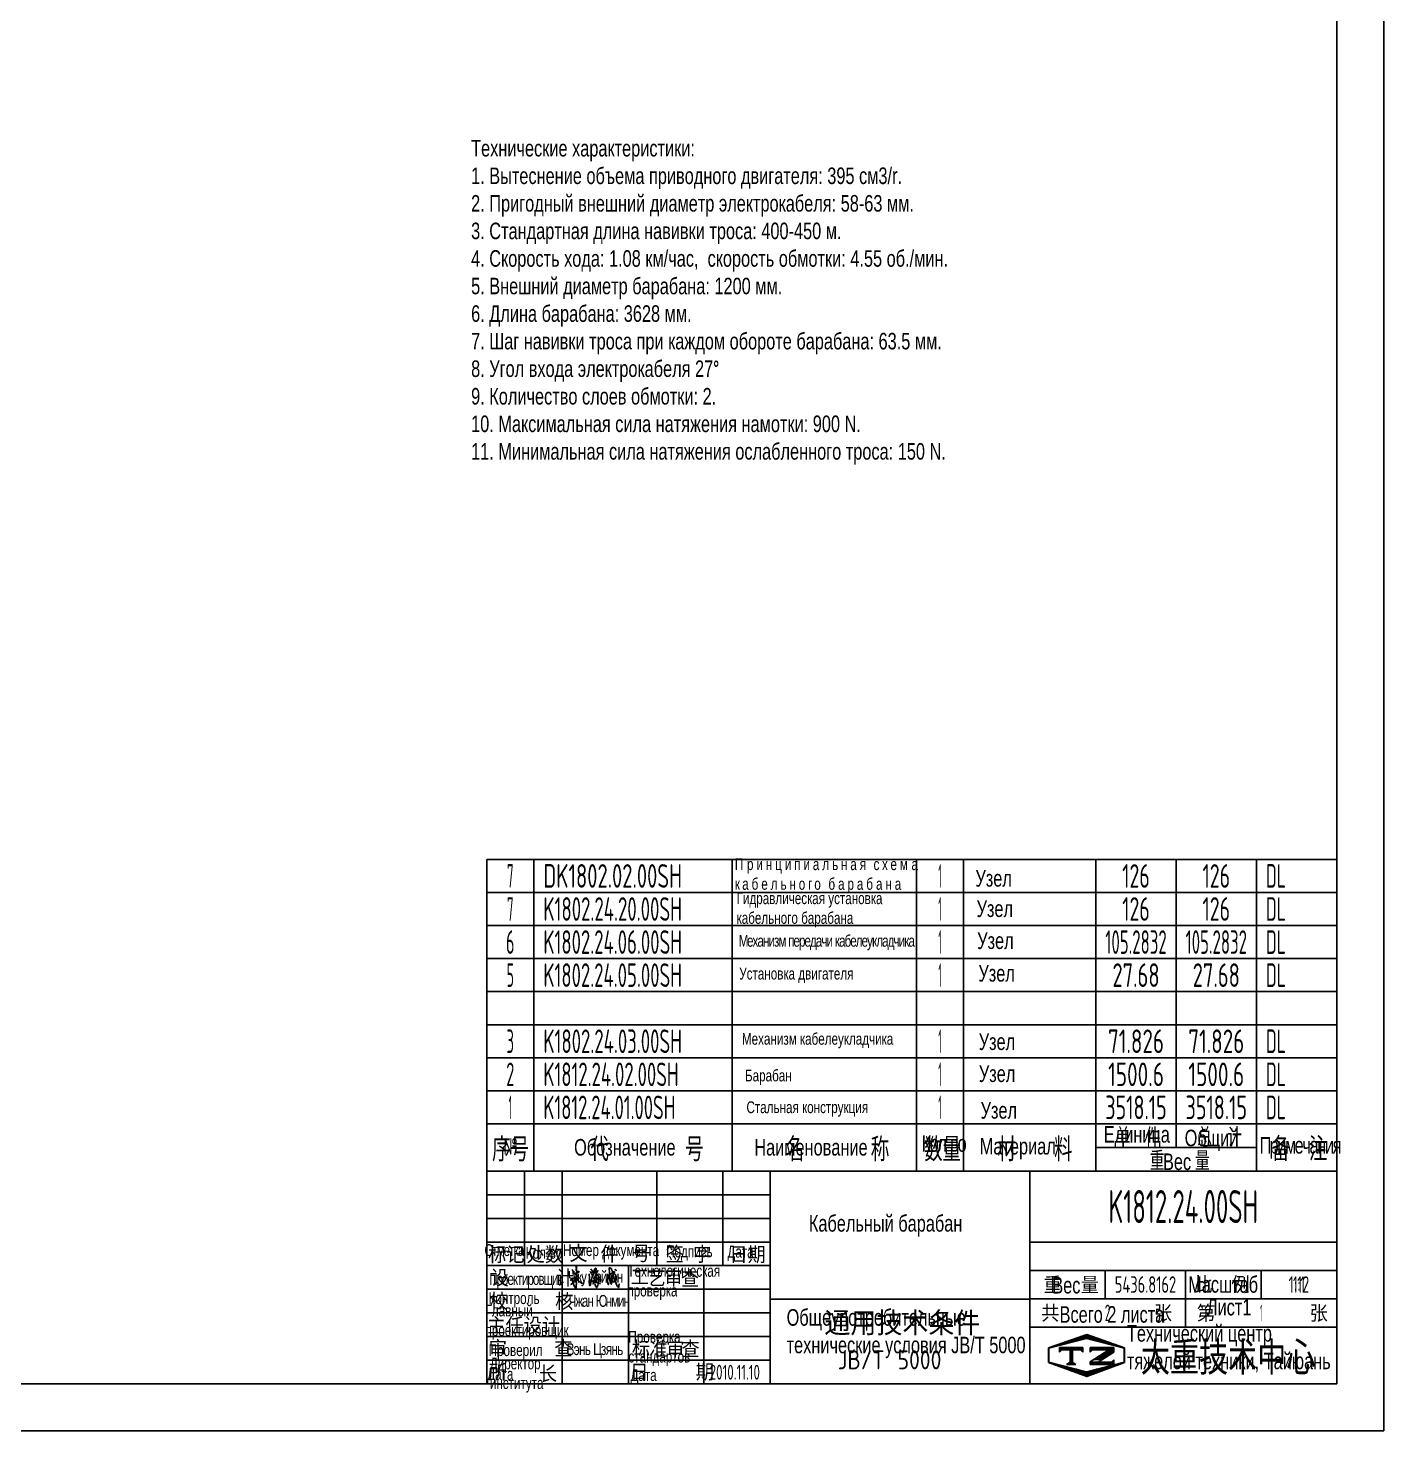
# Model space of a CAD drawing. Header units: millimetres. Extents: x 0 to 10092, y -1 to 7128.
# Drawn here: x 6647 to 10092, y 0 to 3564 of the extents above; entities that cross this region are included whole.
import ezdxf
from ezdxf.enums import TextEntityAlignment as Align

# ---------------------------------------------------------------- set-up
doc = ezdxf.new("R2010")
doc.units = ezdxf.units.MM
doc.header["$LTSCALE"] = 120
for name, color, linetype in [('01', 7, 'Continuous'), ('02', 1, 'Continuous'), ('11', 3, 'Continuous'), ('THICK', 7, 'Continuous')]:
    doc.layers.add(name, color=color, linetype=linetype)
doc.styles.add('HZLIB', font='TXT', dxfattribs={"width": 0.8, "bigfont": 'hztxt.shx'})
doc.styles.get("Standard").update_dxf_attribs({"font": 'isocp', "width": 0.707, "bigfont": 'intecad.shx'})

# ---------------------------------------------------------------- blocks, each defined once
blk = doc.blocks.new('*X195')
at = {"color": 0}
for p, q in [((122.34, 4.5), (123.72, 4.5)), ((122.82, 4.8), (123.24, 4.8))]:
    blk.add_line(p, q, dxfattribs=at)
blk = doc.blocks.new('*X194')
at = {"color": 0}
for p, q in [((120.53, 7.8), (125.53, 7.8)), ((120.53, 7.5), (125.53, 7.5)), ((120.53, 7.2), (120.79, 7.2)), ((125.27, 7.2), (125.53, 7.2))]:
    blk.add_line(p, q, dxfattribs=at)
blk = doc.blocks.new('*X193')
at = {"color": 0}
for p, q in [((121.52, 9), (123.12, 9)), ((122.38, 9.3), (124.32, 9.3)), ((123.24, 9.6), (125.52, 9.6)), ((124.1, 9.9), (128.52, 9.9)), ((124.97, 10.2), (127.67, 10.2)), ((125.83, 10.5), (126.82, 10.5)), ((127.02, 9.6), (129.37, 9.6)), ((128.22, 9.3), (130.22, 9.3)), ((129.42, 9), (131.07, 9)), ((118.22, 7.8), (118.32, 7.8)), ((118.22, 7.5), (118.27, 7.5)), ((118.22, 7.2), (118.27, 7.2)), ((118.22, 6.9), (118.27, 6.9)), ((118.22, 6.6), (118.27, 6.6)), ((118.22, 6.3), (118.27, 6.3)), ((118.22, 6), (118.27, 6)), ((118.94, 8.1), (119.52, 8.1)), ((119.8, 8.4), (120.72, 8.4)), ((120.66, 8.7), (121.92, 8.7)), ((130.62, 8.7), (131.92, 8.7)), ((131.82, 8.4), (132.77, 8.4)), ((133.02, 8.1), (133.62, 8.1)), ((134.22, 7.8), (134.32, 7.8)), ((134.27, 7.5), (134.32, 7.5)), ((134.27, 7.2), (134.32, 7.2)), ((134.27, 6.9), (134.32, 6.9)), ((134.27, 6.6), (134.32, 6.6)), ((134.27, 6.3), (134.32, 6.3)), ((134.27, 6), (134.32, 6)), ((118.22, 5.7), (118.27, 5.7)), ((118.22, 5.4), (118.27, 5.4)), ((118.22, 5.1), (118.27, 5.1)), ((118.22, 4.8), (118.27, 4.8)), ((118.79, 4.5), (119.42, 4.5)), ((119.61, 4.2), (120.62, 4.2)), ((120.43, 3.9), (121.82, 3.9)), ((121.26, 3.6), (123.02, 3.6)), ((122.08, 3.3), (124.22, 3.3)), ((122.91, 3), (125.42, 3)), ((127.12, 3), (129.7, 3)), ((128.32, 3.3), (130.51, 3.3)), ((129.52, 3.6), (131.32, 3.6)), ((130.72, 3.9), (132.14, 3.9)), ((131.92, 4.2), (132.95, 4.2)), ((133.12, 4.5), (133.76, 4.5)), ((134.27, 5.7), (134.32, 5.7)), ((134.27, 5.4), (134.32, 5.4)), ((134.27, 5.1), (134.32, 5.1)), ((134.27, 4.8), (134.32, 4.8)), ((123.73, 2.7), (128.89, 2.7)), ((124.55, 2.4), (128.07, 2.4)), ((125.38, 2.1), (127.26, 2.1)), ((126.2, 1.8), (126.45, 1.8))]:
    blk.add_line(p, q, dxfattribs=at)
blk = doc.blocks.new('*X196')
at = {"color": 0}
for p, q in [((127.06, 7.8), (132.06, 7.8)), ((127.06, 7.5), (132.06, 7.5)), ((127.06, 7.2), (127.32, 7.2)), ((128.77, 6), (130.57, 6)), ((129.23, 6.3), (131.04, 6.3)), ((129.7, 6.6), (131.51, 6.6)), ((130.16, 6.9), (131.98, 6.9)), ((130.62, 7.2), (132.06, 7.2)), ((127.84, 5.4), (129.64, 5.4)), ((128.3, 5.7), (130.1, 5.7))]:
    blk.add_line(p, q, dxfattribs=at)
blk = doc.blocks.new('*X197')
at = {"color": 0}
for p, q in [((127.06, 4.8), (132.06, 4.8)), ((127.06, 4.5), (132.06, 4.5)), ((131.84, 5.1), (132.06, 5.1))]:
    blk.add_line(p, q, dxfattribs=at)
blk = doc.blocks.new('A$C054950F6')
at = {"layer": '11', "color": 3, "linetype": 'Continuous'}
for points in [[(3.3, 39.6), (4.8, 37.2), (5.3, 31), (5.2, 30.5), (6.3, 30.6), (17.8, 35.6), (16.7, 35.6), (15.7, 35.7), (12.2, 38.2), (12.3, 41.9), (12.1, 46.1), (12.3, 46.3), (12.4, 45.7), (12.3, 44.3), (12.4, 43), (12.2, 41), (12.4, 39.7), (12.1, 0.9), (12.1, 0.5), (8, 5.3), (0.9, 18), (0.8, 17.9), (15.9, 26.9), (16.6, 27.2), (15, 25.6), (12.4, 22.8), (9.9, 18.8), (7.2, 15.2), (5.2, 12.7), (3, 10.1), (0.7, 8.2), (10.3, 19.7), (10.5, 20.6), (16.6, 16.1), (19.4, 13.7), (21.9, 11.9), (23, 10.7), (25.8, 10.6), (28.3, 10.6)], [(43, 41), (44.9, 38.3), (45.8, 35.9), (45.8, 34.6), (44.3, 32.5), (42.6, 31.6)]]:
    blk.add_spline(points, degree=3, dxfattribs=at)
at = {"layer": '11'}
for points in [[(39.9, 30.7), (39.5, 28.7), (40, 25.7), (40.3, 23.5), (39.9, 17.5), (39.8, 8.8), (41.2, 5.6), (42.1, 6.7), (42.6, 9.5), (44.7, 19), (45.8, 24.2), (47.4, 29.8), (48.8, 35.2), (52.4, 42.1), (52.9, 42.6), (54.3, 41.8), (54.1, 38.8), (52.1, 35.2), (51.2, 32.3), (53.9, 33.4), (55.9, 35), (58.2, 36.8), (58.2, 37.2), (55.4, 33.8), (54.1, 30.9), (52.8, 27.5), (50.8, 20.2), (48.1, 11.7), (47.5, 9.5), (50.1, 11.4), (52.8, 12.1), (56.8, 12.1), (60.1, 11.2), (63.6, 9.7)], [(93.9, 40.6), (95.3, 39.6), (96.5, 38.6), (96.8, 37.3)], [(43.4, 14.3), (45.9, 15.3), (49.7, 16.2), (53, 17.5), (57, 18.5), (59.4, 18.3), (62.2, 18.4), (65.3, 17.2)], [(53.3, 24.4), (57.8, 27.3), (59.3, 26.7), (59.7, 23.4), (59.5, 19), (58.7, 11.7), (57.8, 6.7), (56.4, 3.3), (55.7, 2.2), (55.7, 1.9), (54.2, 3.4), (52.8, 5.6), (51.6, 8.7)], [(53.2, 17.5), (53.7, 15), (52.7, 13.6)], [(54.8, 23.5), (55.2, 20.6), (55, 19.4)], [(95.6, 28), (96, 26.7), (96.1, 25.3), (95.6, 23.1), (93, 16.5), (91.5, 14.6), (89.9, 13.3)]]:
    blk.add_spline(points, degree=3, dxfattribs=at)
blk.add_open_spline([(80.3, 12.5), (80.3, 11.9), (80.4, 10.4), (80.5, 7), (79.6, 9.2), (79.1, 10.5), (78.2, 12.6), (78.4, 15), (77.9, 17.8), (78.6, 20.6), (79.4, 23.5), (79.1, 28.5), (83.7, 29.3), (87.3, 31.9), (90.4, 33.6), (91.9, 35.8), (93.6, 35.2), (91.5, 32.4), (89.5, 28.8), (89.2, 24.7), (82.2, 18.5), (85, 21.3), (86.4, 21.9), (87.8, 24.3), (89.9, 21.8), (87.6, 15.9), (88.6, 18.8), (87.5, 14.4), (87.3, 13.1), (86.7, 7.2), (85.9, 9.3), (85.4, 10), (84.7, 11.1), (84.5, 13), (84.1, 14.7), (83.2, 16.4), (83.3, 19.6), (82.2, 23.4), (82, 29.9), (82.8, 35.5), (80.5, 44.7), (85.1, 42.7), (87, 40.4), (88.2, 37.3), (89.2, 34.5), (89.7, 31.2), (90.9, 27), (93.1, 20.7), (95.1, 14.3), (97.2, 8), (99.1, 5.2), (102.2, 0.1), (102.1, 5.4), (102.6, 7.5), (102.8, 9.2), (102.8, 9.7)], degree=3, knots=[19.611457, 19.611457, 19.611457, 19.611457, 21.761136, 24.03852, 25.127101, 26.874809, 28.927338, 31.69047, 33.967846, 37.443215, 40.143077, 43.033837, 46.853705, 52.268438, 56.043107, 58.224383, 58.526909, 61.012788, 64.760088, 72.494874, 77.102461, 78.373317, 81.717969, 83.187962, 84.260957, 89.553387, 89.730948, 92.483928, 95.050196, 99.300146, 99.927968, 100.785158, 101.990845, 103.819829, 106.356734, 107.537157, 109.419645, 114.346467, 120.990896, 128.08363, 135.095798, 137.114492, 140.672966, 144.210308, 146.936625, 149.595501, 153.973861, 160.021666, 169.647295, 174.449933, 179.039212, 182.293291, 185.378733, 188.81987, 190.356691, 190.356691, 190.356691, 190.356691], dxfattribs=at)
blk = doc.blocks.new('*U198')
at = {"layer": 'THICK'}
for p, q in [((-180, 45), (-180, 0)), ((-180, 45), (0, 45)), ((-172, 44.98), (-172, 45)), ((-172, 25), (-172, 45)), ((-164, 0), (-164, 45)), ((-144, 25), (-144, 45)), ((-130, 25), (-130, 45)), ((-120, 0), (-120, 45)), ((-65, 0), (-65, 45)), ((0, 0), (0, 45)), ((-180, 30), (-120, 30)), ((-65, 30), (0, 30)), ((-180, 25), (-120, 25)), ((-150, 0), (-150, 25)), ((-134, 0), (-134, 25)), ((-65, 24), (0, 24)), ((-49, 18), (-49, 24)), ((-32, 12), (-32, 24)), ((-16, 18), (-16, 24)), ((-120, 17.93), (-65, 17.93)), ((-65, 18), (0, 18)), ((-65, 12), (0, 12)), ((-180, 0), (0, 0))]:
    blk.add_line(p, q, dxfattribs=at)
at = {"layer": 'THICK', "color": 3}
for p, q in [((-180, 40), (-120, 40)), ((-180, 35), (-120, 35)), ((-180, 20), (-120, 20)), ((-180, 15), (-120, 15)), ((-180, 10), (-120, 10)), ((-61.04, 7.61), (-52.93, 10.43)), ((-60.99, 7.54), (-52.99, 9.54)), ((-52.99, 9.54), (-44.99, 7.54)), ((-52.93, 10.43), (-44.93, 7.61)), ((-61.04, 4.46), (-61.04, 7.61)), ((-60.99, 4.54), (-60.99, 7.54)), ((-58.73, 6.7), (-58.73, 7.7)), ((-58.73, 7.7), (-53.73, 7.7)), ((-58.23, 7.2), (-58.73, 6.7)), ((-54.23, 7.2), (-58.23, 7.2)), ((-56.45, 7.2), (-56.45, 4.46)), ((-56.23, 7.2), (-56.23, 4.46)), ((-55.98, 7.2), (-55.98, 4.46)), ((-53.73, 6.7), (-54.23, 7.2)), ((-53.73, 7.7), (-53.73, 6.7)), ((-52.2, 7.7), (-52.2, 6.7)), ((-52.2, 7.7), (-47.2, 7.7)), ((-52.2, 6.7), (-51.7, 7.2)), ((-48.26, 7.2), (-52.2, 4.65)), ((-51.7, 7.2), (-48.26, 7.2)), ((-47.2, 6.71), (-49.76, 5.07)), ((-47.2, 7.7), (-47.2, 6.7)), ((-44.99, 7.54), (-44.99, 4.54)), ((-44.93, 7.61), (-44.93, 4.46)), ((-180, 5), (-120, 5)), ((-52.93, 1.51), (-61.04, 4.46)), ((-52.99, 2.54), (-60.99, 4.54)), ((-56.23, 4.69), (-57.2, 4.08)), ((-57.2, 4.08), (-56.23, 4.08)), ((-56.23, 4.69), (-55.26, 4.08)), ((-55.26, 4.08), (-56.23, 4.08)), ((-44.99, 4.54), (-52.99, 2.54)), ((-44.93, 4.46), (-52.93, 1.51)), ((-52.2, 4.65), (-52.2, 4.08)), ((-52.2, 4.08), (-47.2, 4.08)), ((-49.76, 5.07), (-50.52, 4.58)), ((-47.7, 4.58), (-50.52, 4.58)), ((-47.2, 5.08), (-47.7, 4.58)), ((-47.2, 4.08), (-47.2, 5.08))]:
    blk.add_line(p, q, dxfattribs=at)
at = {"xscale": 0.1000000000000227, "yscale": 0.1000000000000014, "zscale": 0.1}
blk.add_blockref('A$C054950F6', (-162.24, 20.19), dxfattribs=at)
at = {"layer": 'THICK', "color": 3}
for name in ['*X193', '*X194', '*X196', '*X195', '*X197']:
    blk.add_blockref(name, (-179.26, -0.24), dxfattribs=at)
at = {"layer": '11', "width": 0.614783}
blk.add_text('1:1', height=3.5, dxfattribs=at).set_placement((-9.24, 19.25), (-6.76, 19.25), align=Align.FIT)
at = {"layer": 'THICK', "color": 3}
for s, height, p in [('标记', 3.5, (-175.84, 27.44)), ('处数', 3.5, (-167.69, 27.44)), ('文', 3.5, (-160.55, 27.69)), ('件', 3.5, (-153.97, 27.57)), ('号', 3.5, (-147.27, 27.57)), ('日期', 3.5, (-124.75, 27.41)), ('工', 3.5, (-147.58, 22.5)), ('艺', 3.5, (-144.03, 22.5)), ('审', 3.5, (-140.42, 22.5)), ('查', 3.5, (-136.94, 22.36)), ('通用技术条件', 5, (-91.97, 12.99)), ('共          张', 3.5, (-48.72, 15.02)), ('第          张', 3.5, (-15.74, 15.02)), ('标', 3.5, (-147.32, 7.46)), ('准', 3.5, (-143.65, 7.46)), ('审', 3.5, (-140.04, 7.46)), ('查', 3.5, (-136.84, 7.46)), ('所', 3.5, (-177.7, 2.53)), ('长', 3.5, (-167.02, 2.21))]:
    blk.add_text(s, height=height, dxfattribs=at).set_placement(p, align=Align.MIDDLE)
for s, p in [('签 字', (-142.1, 25.56)), ('设     计', (-179.18, 20.57)), ('重  量', (-62.07, 19.09)), ('比  例', (-30.16, 19.17)), ('校     核', (-179.36, 15.59)), ('主任设计', (-179.87, 10.5)), ('审     查', (-179.54, 5.64)), ('日     期', (-149.6, 0.66))]:
    blk.add_text(s, height=3.5, dxfattribs=at).set_placement(p)
at = {"layer": 'THICK', "color": 3, "width": 0.8}
blk.add_text('太重技术中心', height=7, dxfattribs=at).set_placement((-41.48, 1.9))
at = {"layer": 'THICK', "color": 3, "style": 'HZLIB', "width": 0.8}
blk.add_text('JB/T 5000', height=4, dxfattribs=at).set_placement((-105.63, 3.05))
blk = doc.blocks.new('*U200')
at = {"layer": '01'}
for points in [[(831, 10), (831, 584)], [(25, 10), (831, 10)]]:
    blk.add_lwpolyline(points, dxfattribs=at)
at = {"layer": '02'}
for points in [[(841, 0), (841, 594)], [(0, 0), (841, 0)]]:
    blk.add_lwpolyline(points, dxfattribs=at)
blk = doc.blocks.new('*U201', base_point=(359.89, 218.22))
at = {"layer": '01'}
for p, q in [((179.89, 218.22), (179.89, 228.22)), ((359.89, 218.22), (359.89, 228.22))]:
    blk.add_line(p, q, dxfattribs=at)
at = {"layer": '01', "color": 7}
for p, q in [((189.89, 218.22), (189.89, 228.22)), ((231.89, 218.22), (231.89, 228.22)), ((270.89, 218.22), (270.89, 228.22)), ((280.89, 218.22), (280.89, 228.22)), ((308.89, 218.22), (308.89, 228.22)), ((325.89, 223.22), (325.89, 228.22)), ((342.89, 218.22), (342.89, 228.22))]:
    blk.add_line(p, q, dxfattribs=at)
at = {"layer": 'THICK'}
for p, q in [((359.89, 228.22), (179.89, 228.22)), ((308.89, 223.22), (342.89, 223.22)), ((179.89, 218.22), (359.89, 218.22))]:
    blk.add_line(p, q, dxfattribs=at)
at = {"layer": '11', "width": 0.707}
for s, height, p in [('序号', 5, (181.04, 220.3)), ('代        号', 5, (201.87, 220.33)), ('名       称', 5, (243.2, 220.31)), (' 数量', 5, (270.53, 220.3)), ('材    料', 5, (288.07, 220.31)), ('备  注', 5, (346.06, 220.38)), ('重    量', 4, (320.31, 218.39))]:
    blk.add_text(s, height=height, dxfattribs=at).set_placement(p)
for s, p in [('单  件', (317.79, 223.37)), ('总  计', (335.1, 223.37))]:
    blk.add_text(s, height=4, dxfattribs=at).set_placement(p, align=Align.CENTER)
blk = doc.blocks.new('*U202')
at = {"layer": '01'}
for p, q in [((0, -84), (0, 0)), ((2160, -84), (2160, 0))]:
    blk.add_line(p, q, dxfattribs=at)
at = {"layer": '02'}
for p, q in [((0, 0), (120, 0)), ((120, -84), (120, 0)), ((120, 0), (624, 0)), ((624, -84), (624, 0)), ((624, 0), (1092, 0)), ((1092, -84), (1092, 0)), ((1092, 0), (1212, 0)), ((1212, -84), (1212, 0)), ((1212, 0), (1548, 0)), ((1548, -84), (1548, 0)), ((1548, 0), (1752, 0)), ((1752, -84), (1752, 0)), ((1752, 0), (1956, 0)), ((1956, -84), (1956, 0)), ((1956, 0), (2160, 0))]:
    blk.add_line(p, q, dxfattribs=at)
blk = doc.blocks.new('*U203')
at = {"layer": '01'}
for p, q in [((0, -84), (0, 0)), ((2160, -84), (2160, 0))]:
    blk.add_line(p, q, dxfattribs=at)
at = {"layer": '02'}
for p, q in [((0, 0), (120, 0)), ((120, -84), (120, 0)), ((120, 0), (624, 0)), ((624, -84), (624, 0)), ((624, 0), (1092, 0)), ((1092, -84), (1092, 0)), ((1092, 0), (1212, 0)), ((1212, -84), (1212, 0)), ((1212, 0), (1548, 0)), ((1548, -84), (1548, 0)), ((1548, 0), (1752, 0)), ((1752, -84), (1752, 0)), ((1752, 0), (1956, 0)), ((1956, -84), (1956, 0)), ((1956, 0), (2160, 0))]:
    blk.add_line(p, q, dxfattribs=at)
blk = doc.blocks.new('*U204')
at = {"layer": '01'}
for p, q in [((0, -84), (0, 0)), ((2160, -84), (2160, 0))]:
    blk.add_line(p, q, dxfattribs=at)
at = {"layer": '02'}
for p, q in [((0, 0), (120, 0)), ((120, -84), (120, 0)), ((120, 0), (624, 0)), ((624, -84), (624, 0)), ((624, 0), (1092, 0)), ((1092, -84), (1092, 0)), ((1092, 0), (1212, 0)), ((1212, -84), (1212, 0)), ((1212, 0), (1548, 0)), ((1548, -84), (1548, 0)), ((1548, 0), (1752, 0)), ((1752, -84), (1752, 0)), ((1752, 0), (1956, 0)), ((1956, -84), (1956, 0)), ((1956, 0), (2160, 0))]:
    blk.add_line(p, q, dxfattribs=at)
blk = doc.blocks.new('*U205')
at = {"layer": '01'}
for p, q in [((0, -84), (0, 0)), ((2160, -84), (2160, 0))]:
    blk.add_line(p, q, dxfattribs=at)
at = {"layer": '02'}
for p, q in [((0, 0), (120, 0)), ((120, -84), (120, 0)), ((120, 0), (624, 0)), ((624, -84), (624, 0)), ((624, 0), (1092, 0)), ((1092, -84), (1092, 0)), ((1092, 0), (1212, 0)), ((1212, -84), (1212, 0)), ((1212, 0), (1548, 0)), ((1548, -84), (1548, 0)), ((1548, 0), (1752, 0)), ((1752, -84), (1752, 0)), ((1752, 0), (1956, 0)), ((1956, -84), (1956, 0)), ((1956, 0), (2160, 0))]:
    blk.add_line(p, q, dxfattribs=at)
blk = doc.blocks.new('*U206')
at = {"layer": '01'}
for p, q in [((0, -84), (0, 0)), ((2160, -84), (2160, 0))]:
    blk.add_line(p, q, dxfattribs=at)
at = {"layer": '02'}
for p, q in [((0, 0), (120, 0)), ((120, -84), (120, 0)), ((120, 0), (624, 0)), ((624, -84), (624, 0)), ((624, 0), (1092, 0)), ((1092, -84), (1092, 0)), ((1092, 0), (1212, 0)), ((1212, -84), (1212, 0)), ((1212, 0), (1548, 0)), ((1548, -84), (1548, 0)), ((1548, 0), (1752, 0)), ((1752, -84), (1752, 0)), ((1752, 0), (1956, 0)), ((1956, -84), (1956, 0)), ((1956, 0), (2160, 0))]:
    blk.add_line(p, q, dxfattribs=at)
blk = doc.blocks.new('*U207')
at = {"layer": '01'}
for p, q in [((0, -84), (0, 0)), ((2160, -84), (2160, 0))]:
    blk.add_line(p, q, dxfattribs=at)
at = {"layer": '02'}
for p, q in [((0, 0), (120, 0)), ((120, -84), (120, 0)), ((120, 0), (624, 0)), ((624, -84), (624, 0)), ((624, 0), (1092, 0)), ((1092, -84), (1092, 0)), ((1092, 0), (1212, 0)), ((1212, -84), (1212, 0)), ((1212, 0), (1548, 0)), ((1548, -84), (1548, 0)), ((1548, 0), (1752, 0)), ((1752, -84), (1752, 0)), ((1752, 0), (1956, 0)), ((1956, -84), (1956, 0)), ((1956, 0), (2160, 0))]:
    blk.add_line(p, q, dxfattribs=at)
blk = doc.blocks.new('*U208')
at = {"layer": '01'}
for p, q in [((0, -84), (0, 0)), ((2160, -84), (2160, 0))]:
    blk.add_line(p, q, dxfattribs=at)
at = {"layer": '02'}
for p, q in [((0, 0), (120, 0)), ((120, -84), (120, 0)), ((120, 0), (624, 0)), ((624, -84), (624, 0)), ((624, 0), (1092, 0)), ((1092, -84), (1092, 0)), ((1092, 0), (1212, 0)), ((1212, -84), (1212, 0)), ((1212, 0), (1548, 0)), ((1548, -84), (1548, 0)), ((1548, 0), (1752, 0)), ((1752, -84), (1752, 0)), ((1752, 0), (1956, 0)), ((1956, -84), (1956, 0)), ((1956, 0), (2160, 0))]:
    blk.add_line(p, q, dxfattribs=at)

msp = doc.modelspace()

# ---------------------------------------------------------------- linework, layer by layer
at = {"layer": '01'}
msp.add_point((9972, 660), dxfattribs=at)

# ---------------------------------------------------------------- block references
at = {"xscale": 12, "yscale": 12, "zscale": 12}
for name, p in [('*U201', (9972, 660)), ('*U198', (9972, 120))]:
    msp.add_blockref(name, p, dxfattribs=at)
at = {"layer": '01', "xscale": 12, "yscale": 12, "zscale": 12}
msp.add_blockref('*U200', (0, 0), dxfattribs=at)
at = {"layer": '01'}
for name, p in [('*U208', (7812, 1452)), ('*U208', (7812, 1368)), ('*U207', (7812, 1284)), ('*U206', (7812, 1200)), ('*U205', (7812, 1116)), ('*U204', (7812, 1032)), ('*U203', (7812, 948)), ('*U202', (7812, 864))]:
    msp.add_blockref(name, p, dxfattribs=at)

# ---------------------------------------------------------------- texts
at = {"layer": '01', "attachment_point": 1}
for s, insert, char_height in [('{\\fArial|b0|i0|c204|p34;\\C3;Технические характеристики:\\P1. Вытеснение объема приводного двигателя: 395 см3/\\fArial|b0|i0|c0|p34;r.\\P\\fArial|b0|i0|c204|p34;2. Пригодный внешний диаметр электрокабеля: 58-63 мм.\\P3. Стандартная длина навивки троса: 400-450 м.\\P4. Скорость хода: 1.08 км/час,  скорость обмотки: 4.55 об./мин.\\P5. Внешний диаметр барабана: 1200 мм.\\P6. Длина барабана: 3628 мм.\\P7. Шаг навивки троса при каждом обороте барабана: 63.5 мм.\\P8. Угол входа электрокабеля 27\\Fisocp,intecad|c134;\\W0.707;\\C256;%%D\\Fisocp,intecad|c204;\\P\\fArial|b0|i0|c204|p34;\\C3;9. Количество слоев обмотки: 2.\\P10. Максимальная сила натяжения намотки: 900\\fArial|b0|i0|c0|p34; N.\\P\\fArial|b0|i0|c204|p34;11. Минимальная сила натяжения ослабленного троса: 150 \\fArial|b0|i0|c0|p34;N.}', (7772.492, 3279.7501), 42), ('{\\fArial|b0|i0|c204|p34;\\T1.45;\\C3;Принципиальная схема \\Pкабельного барабана}', (8442.5983, 1454.7737), 30), ('{\\fArial|b0|i0|c204|p34;\\C3;Узел}', (9053.9335, 1424.8616), 42), ('{\\fArial|b0|i0|c204|p34;\\W0.707;\\C3;Гидравлическая установка\\Pкабельного барабана}', (8447.1346, 1368.2919), 30), ('{\\fArial|b0|i0|c204|p34;\\C3;Узел}', (9056.9135, 1347.7164), 42), ('{\\fArial|b0|i0|c204|p34;\\T0.8;\\C3;Механизм передачи кабелеукладчика}', (8452.5218, 1260.1922), 30), ('{\\fArial|b0|i0|c204|p34;\\C3;Узел}', (9058.4489, 1266.4208), 42), ('{\\fArial|b0|i0|c204|p34;\\C3;Установка двигателя}', (8453.8679, 1176.8125), 30), ('{\\fArial|b0|i0|c204|p34;\\C3;Узел}', (9061.5196, 1183.5914), 42), ('{\\fArial|b0|i0|c204|p34;\\C3;Механизм кабелеукладчика}', (8460.6006, 1011.1924), 30), ('{\\fArial|b0|i0|c204|p34;\\C3;Узел}', (9062.3123, 1009.7879), 42), ('{\\fArial|b0|i0|c204|p34;\\C3;Узел}', (9062.6946, 928.4984), 42), ('{\\fArial|b0|i0|c204|p34;\\C3;Барабан}', (8468.3634, 917.9911), 30), ('{\\fArial|b0|i0|c204|p34;\\C3;Стальная конструкция}', (8472.1177, 837.3497), 30), ('{\\fArial|b0|i0|c204|p34;\\C3;Узел}', (9067.1055, 835.3474), 42), ('{\\fArial|b0|i0|c204|p34;\\T0.75;Кол-во}', (8917.4379, 751.3999), 42), ('{\\fArial|b0|i0|c204|p34;Единица}', (9380.0729, 774.5394), 42), ('{\\fArial|b0|i0|c204|p34;Общий}', (9585.608, 765.2586), 42), ('{\\Fisocp,intecad|c204;№}', (7854.7687, 743.9971), 42), ('{\\fArial|b0|i0|c204|p34;Обозначение}', (8034.163, 741.6389), 42), ('{\\fArial|b0|i0|c204|p34;Наименование}', (8492.0905, 741.6389), 42), ('{\\fArial|b0|i0|c204|p34;Материал}', (9064.9122, 744.4393), 42), ('{\\fArial|b0|i0|c204|p34;\\T0.75;Примечания}', (9776.0474, 746.697), 42), ('{\\fArial|b0|i0|c204|p34;Вес}', (9530.5764, 704.9335), 42), ('{\\fArial|b0|i0|c204|p34;\\C3;Кабельный барабан}', (8630.7182, 548.3534), 42), ('{\\fArial|b0|i0|c204|p34;\\T0.8;Отметка}', (7806.5229, 474.3574), 30), ('{\\fArial|b0|i0|c204|p34;Номер документа}', (8006.0659, 474.2439), 30), ('{\\fArial|b0|i0|c204|p34;Подпись}', (8268.117, 471.2613), 30), ('{\\fArial|b0|i0|c204|p34;Дата}', (8423.8829, 470.4144), 30), ('{\\fArial|b0|i0|c204|p34;\\T0.8;Проектировщик}', (7818.6477, 401.0176), 30), ('{\\fArial|b0|i0|c204|p34;\\T0.85;Чжу Хайчэн}', (8018.2731, 406.6368), 30), ('{\\fArial|b0|i0|c204|p34;Технологическая\\Pпроверка}', (8169.609, 421.656), 30), ('{\\fArial|b0|i0|c204|p34;Масштаб}', (9594.6283, 393.1867), 42), ('{\\fArial|b0|i0|c204|p34;Вес}', (9249.2781, 391.1387), 42), ('{\\fArial|b0|i0|c204|p34;Главный\\Pпроектировщик}', (7809.1425, 321.0052), 30), ('{\\fArial|b0|i0|c204|p34;Контроль}', (7816.9165, 352.3394), 30), ('{\\fArial|b0|i0|c204|p34;\\T0.75;Чжан Юнмин}', (8020.2841, 345.3607), 30), ('{\\fArial|b0|i0|c204|p34;\\H0.24x;Общеупотребительные\\Pтехнические условия \\fArial|b0|i0|c0|p34;JB/T 5000}', (8574.2153, 309.411), 175), ('{\\fArial|b0|i0|c204|p34;Всего 2 листа}', (9267.8421, 316.969), 42), ('{\\fArial|b0|i0|c204|p34;Проверка\\Pстандартов}', (8172.1422, 253.8538), 30), ('{\\fArial|b0|i0|c204|p34;\\H0.24x;Технический центр\\Pтяжелой техники, Тайюань}', (9438.9144, 268.8585), 175), ('{\\fArial|b0|i0|c204|p34;Проверил}', (7817.0508, 220.2303), 30), ('{\\fArial|b0|i0|c204|p34;\\T0.9;Вэнь Цзянь}', (8015.2566, 222.8084), 30), ('{\\fArial|b0|i0|c204|p34;Директор\\Pинститута}', (7820.0799, 186.5306), 30), ('{\\fArial|b0|i0|c204|p34;Дата}', (7813.3319, 159.538), 30), ('{\\fArial|b0|i0|c204|p34;Дата}', (8177.4676, 156.8712), 30)]:
    msp.add_mtext(s, dxfattribs=dict(at, insert=insert, char_height=char_height))
for s, insert, char_height, width in [('{\\fArial|b0|i0|c204|p34;Кол-во}', (7911.3326, 467.5436), 30, 14.288465), ('{\\fArial|b0|i0|c204|p34;Лист1 }', (9641.9592, 335.4225), 42, 4.57013)]:
    msp.add_mtext(s, dxfattribs=dict(at, insert=insert, char_height=char_height, width=width))
at = {"layer": '11'}
for s, height, width, p, p2 in [('7', 60, 0.514182, (7863.516, 1380), (7880.484, 1380)), ('DK1802.02.00SH', 60, 0.648503, (7956, 1380), (8308.3315, 1380)), ('1', 60, 0.404, (8959.758, 1380), (8968.242, 1380)), ('126', 60, 0.64807, (9427.0119, 1380), (9496.9881, 1380)), ('126', 60, 0.64807, (9631.0119, 1380), (9700.9881, 1380)), ('DL', 60, 0.628444, (9792, 1380), (9842.904, 1380)), ('7', 60, 0.514182, (7863.516, 1296), (7880.484, 1296)), ('K1802.24.20.00SH', 60, 0.584007, (7956, 1296), (8308.3315, 1296)), ('1', 60, 0.404, (8959.758, 1296), (8968.242, 1296)), ('126', 60, 0.64807, (9427.0119, 1296), (9496.9881, 1296)), ('126', 60, 0.64807, (9631.0119, 1296), (9700.9881, 1296)), ('DL', 60, 0.628444, (9792, 1296), (9842.904, 1296)), ('6', 60, 0.600695, (7861.1946, 1212), (7882.8054, 1212)), ('K1802.24.06.00SH', 60, 0.584007, (7956, 1212), (8308.3315, 1212)), ('1', 60, 0.404, (8959.758, 1212), (8968.242, 1212)), ('105.2832', 60, 0.529525, (9384, 1212), (9540, 1212)), ('105.2832', 60, 0.529525, (9588, 1212), (9744, 1212)), ('DL', 60, 0.628444, (9792, 1212), (9842.904, 1212)), ('5', 60, 0.527686, (7862.6375, 1128), (7881.3625, 1128)), ('K1802.24.05.00SH', 60, 0.584007, (7956, 1128), (8308.3315, 1128)), ('1', 60, 0.404, (8959.758, 1128), (8968.242, 1128)), ('27.68', 60, 0.677137, (9402.0734, 1128), (9521.9266, 1128)), ('27.68', 60, 0.677137, (9606.0734, 1128), (9725.9266, 1128)), ('DL', 60, 0.628444, (9792, 1128), (9842.904, 1128)), ('3', 60, 0.527686, (7862.6375, 960), (7881.3625, 960)), ('K1802.24.03.00SH', 60, 0.584007, (7956, 960), (8308.3315, 960)), ('1', 60, 0.404, (8959.758, 960), (8968.242, 960)), ('71.826', 60, 0.676697, (9390.9549, 960), (9533.0451, 960)), ('71.826', 60, 0.676697, (9594.9549, 960), (9737.0451, 960)), ('DL', 60, 0.628444, (9792, 960), (9842.904, 960)), ('2', 60, 0.562593, (7861.7035, 876), (7882.2965, 876)), ('K1812.24.02.00SH', 60, 0.581511, (7956, 876), (8299.8475, 876)), ('1', 60, 0.404, (8959.758, 876), (8968.242, 876)), ('1500.6', 60, 0.676697, (9390.9549, 876), (9533.0451, 876)), ('1500.6', 60, 0.676697, (9594.9549, 876), (9737.0451, 876)), ('DL', 60, 0.628444, (9792, 876), (9842.904, 876)), ('1', 60, 0.404, (7867.758, 792), (7876.242, 792)), ('K1812.24.01.00SH', 60, 0.578912, (7956, 792), (8291.3635, 792)), ('1', 60, 0.404, (8959.758, 792), (8968.242, 792)), ('3518.15', 60, 0.651397, (9384, 792), (9540, 792)), ('3518.15', 60, 0.651397, (9588, 792), (9744, 792)), ('DL', 60, 0.628444, (9792, 792), (9842.904, 792)), ('K1812.24.00SH', 84, 0.555352, (9391.7865, 528), (9772.2135, 528)), ('5436.8162', 42, 0.650481, (9408, 351), (9564, 351)), ('1:12', 42, 0.651478, (9849.8684, 351), (9902.1316, 351)), ('2', 42, 0.562593, (9382.7925, 279), (9397.2075, 279)), ('1', 42, 0.404, (9777.0306, 279), (9782.9694, 279))]:
    msp.add_text(s, height=height, dxfattribs=dict(at, width=width)).set_placement(p, p2, align=Align.FIT)
at = {"layer": '11', "color": 3, "linetype": 'Continuous', "insert": (8378.5092, 168.0974), "char_height": 37.8, "width": 151.2, "attachment_point": 1}
msp.add_mtext('2010.11.10', dxfattribs=at)

doc.saveas('drawing.dxf')
